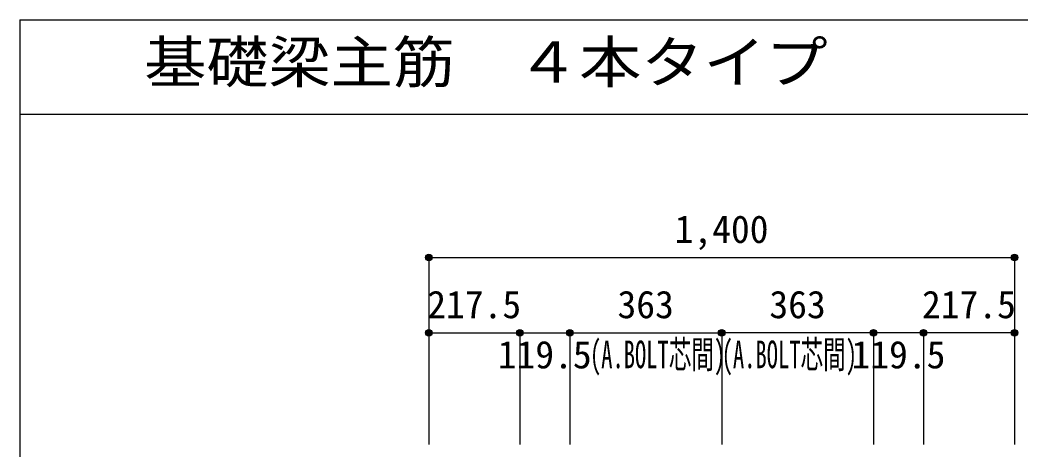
# Model space of a CAD drawing. Units: millimetres at full size, sheet at 1:30. Extents: x -5973 to 5954, y -4195 to 4201.
# Drawn here: x -5973 to -3583, y 3175 to 4201 of the extents above; entities that cross this region are included whole.
import ezdxf
from ezdxf.enums import TextEntityAlignment as Align

# ---------------------------------------------------------------- set-up
doc = ezdxf.new("R2010")
doc.units = ezdxf.units.MM
doc.header["$LTSCALE"] = 30
doc.header["$PDMODE"] = 32
doc.header["$PDSIZE"] = 15
for name, color, linetype in [('0-7_文字', 4, 'Continuous'), ('0-D_寸法', 4, 'Continuous'), ('6-7_文字', 7, 'Continuous'), ('F-0_枠', 6, 'Continuous')]:
    doc.layers.add(name, color=color, linetype=linetype)
doc.styles.add('ＭＳ ゴシック', font='')
doc.styles.get('ＭＳ ゴシック').set_extended_font_data('MS Gothic')

msp = doc.modelspace()

# ---------------------------------------------------------------- linework, layer by layer
at = {"layer": '0-D_寸法'}
for p, q in [((-4995.8, 3633.07), (-4995.8, 3453.07)), ((-4995.8, 3633.07), (-4995.8, 3453.07)), ((-4995.8, 3633.07), (-3595.8, 3633.07)), ((-4995.8, 3633.07), (-3595.8, 3633.07)), ((-3595.8, 3633.07), (-3595.8, 3186.03)), ((-4995.8, 3453.07), (-4995.8, 3186.03)), ((-4995.8, 3453.07), (-4778.3, 3453.07)), ((-4778.3, 3453.07), (-4778.3, 3186.03)), ((-4778.3, 3453.07), (-4658.8, 3453.07)), ((-4658.8, 3453.07), (-4658.8, 3186.03)), ((-4658.8, 3453.07), (-4295.8, 3453.07)), ((-3932.8, 3453.07), (-4295.8, 3453.07)), ((-4295.8, 3453.07), (-4295.8, 3186.03)), ((-3813.3, 3453.07), (-3932.8, 3453.07)), ((-3932.8, 3453.07), (-3932.8, 3186.03)), ((-3595.8, 3453.07), (-3813.3, 3453.07)), ((-3813.3, 3453.07), (-3813.3, 3186.03))]:
    msp.add_line(p, q, dxfattribs=at)
for centre, radius in [((-4995.8, 3633.07), 8), ((-4995.8, 3633.07), 7.2), ((-4995.8, 3633.07), 6.4), ((-4995.8, 3633.07), 5.6), ((-4995.8, 3633.07), 4.8), ((-4995.8, 3633.07), 4), ((-4995.8, 3633.07), 3.2), ((-4995.8, 3633.07), 2.4), ((-4995.8, 3633.07), 1.6), ((-4995.8, 3633.07), 0.8), ((-3595.8, 3633.07), 8), ((-3595.8, 3633.07), 7.2), ((-3595.8, 3633.07), 6.4), ((-3595.8, 3633.07), 5.6), ((-3595.8, 3633.07), 4.8), ((-3595.8, 3633.07), 4), ((-3595.8, 3633.07), 3.2), ((-3595.8, 3633.07), 2.4), ((-3595.8, 3633.07), 1.6), ((-3595.8, 3633.07), 0.8), ((-4995.8, 3453.07), 8), ((-4995.8, 3453.07), 7.2), ((-4995.8, 3453.07), 6.4), ((-4995.8, 3453.07), 5.6), ((-4995.8, 3453.07), 4.8), ((-4995.8, 3453.07), 4), ((-4995.8, 3453.07), 3.2), ((-4995.8, 3453.07), 2.4), ((-4995.8, 3453.07), 1.6), ((-4995.8, 3453.07), 0.8), ((-4778.3, 3453.07), 8), ((-4778.3, 3453.07), 7.2), ((-4778.3, 3453.07), 6.4), ((-4778.3, 3453.07), 5.6), ((-4778.3, 3453.07), 4.8), ((-4778.3, 3453.07), 4), ((-4778.3, 3453.07), 3.2), ((-4778.3, 3453.07), 2.4), ((-4778.3, 3453.07), 1.6), ((-4778.3, 3453.07), 0.8), ((-4658.8, 3453.07), 8), ((-4658.8, 3453.07), 7.2), ((-4658.8, 3453.07), 6.4), ((-4658.8, 3453.07), 5.6), ((-4658.8, 3453.07), 4.8), ((-4658.8, 3453.07), 4), ((-4658.8, 3453.07), 3.2), ((-4658.8, 3453.07), 2.4), ((-4658.8, 3453.07), 1.6), ((-4658.8, 3453.07), 0.8), ((-4295.8, 3453.07), 8), ((-4295.8, 3453.07), 7.2), ((-4295.8, 3453.07), 6.4), ((-4295.8, 3453.07), 5.6), ((-4295.8, 3453.07), 4.8), ((-4295.8, 3453.07), 4), ((-4295.8, 3453.07), 3.2), ((-4295.8, 3453.07), 2.4), ((-4295.8, 3453.07), 1.6), ((-4295.8, 3453.07), 0.8), ((-3932.8, 3453.07), 8), ((-3932.8, 3453.07), 7.2), ((-3932.8, 3453.07), 6.4), ((-3932.8, 3453.07), 5.6), ((-3932.8, 3453.07), 4.8), ((-3932.8, 3453.07), 4), ((-3932.8, 3453.07), 3.2), ((-3932.8, 3453.07), 2.4), ((-3932.8, 3453.07), 1.6), ((-3932.8, 3453.07), 0.8), ((-3813.3, 3453.07), 8), ((-3813.3, 3453.07), 7.2), ((-3813.3, 3453.07), 6.4), ((-3813.3, 3453.07), 5.6), ((-3813.3, 3453.07), 4.8), ((-3813.3, 3453.07), 4), ((-3813.3, 3453.07), 3.2), ((-3813.3, 3453.07), 2.4), ((-3813.3, 3453.07), 1.6), ((-3813.3, 3453.07), 0.8), ((-3595.8, 3453.07), 8), ((-3595.8, 3453.07), 7.2), ((-3595.8, 3453.07), 6.4), ((-3595.8, 3453.07), 5.6), ((-3595.8, 3453.07), 4.8), ((-3595.8, 3453.07), 4), ((-3595.8, 3453.07), 3.2), ((-3595.8, 3453.07), 2.4), ((-3595.8, 3453.07), 1.6), ((-3595.8, 3453.07), 0.8)]:
    msp.add_circle(centre, radius, dxfattribs=at)
at = {"layer": '0-D_寸法', "color": 7}
for p in [(-4995.8, 3633.07), (-4995.8, 3633.07), (-3595.8, 3633.07), (-4995.8, 3453.07), (-4778.3, 3453.07), (-4658.8, 3453.07), (-4295.8, 3453.07), (-3932.8, 3453.07), (-3813.3, 3453.07), (-3595.8, 3453.07)]:
    msp.add_point(p, dxfattribs=at)
at = {"layer": 'F-0_枠'}
for q in [(5954.1, 4201.15), (-5972.88, -4195.24)]:
    msp.add_line((-5972.88, 4201.15), q, dxfattribs=at)
at = {"layer": 'F-0_枠', "color": 2}
msp.add_line((-5972.88, 3976.15), (3723.6, 3976.15), dxfattribs=at)

# ---------------------------------------------------------------- texts
at = {"layer": '0-7_文字', "style": 'ＭＳ ゴシック', "width": 0.6}
for p in [(-4610.73, 3348.55), (-4295.87, 3348.55)]:
    msp.add_text('(A.BOLT芯間)', height=65.98, dxfattribs=at).set_placement(p, align=Align.BOTTOM_LEFT)
at = {"layer": '0-D_寸法', "style": 'ＭＳ ゴシック'}
for s, p in [('1,400', (-4408.3, 3648.07)), ('217.5', (-4999.55, 3468.07)), ('363', (-4544.8, 3468.07)), ('363', (-4181.8, 3468.07)), ('217.5', (-3817.05, 3468.07)), ('119.5', (-4831.05, 3348.07)), ('119.5', (-3985.55, 3348.07))]:
    msp.add_text(s, height=65.98, dxfattribs=at).set_placement(p, align=Align.BOTTOM_LEFT)
at = {"layer": '6-7_文字', "color": 2, "style": 'ＭＳ ゴシック', "width": 1.1}
msp.add_text('\u3000\u3000基礎梁主筋\u3000４本タイプ', height=98.97, dxfattribs=at).set_placement((-5972.88, 4021.15), align=Align.BOTTOM_LEFT)

doc.saveas('drawing.dxf')
